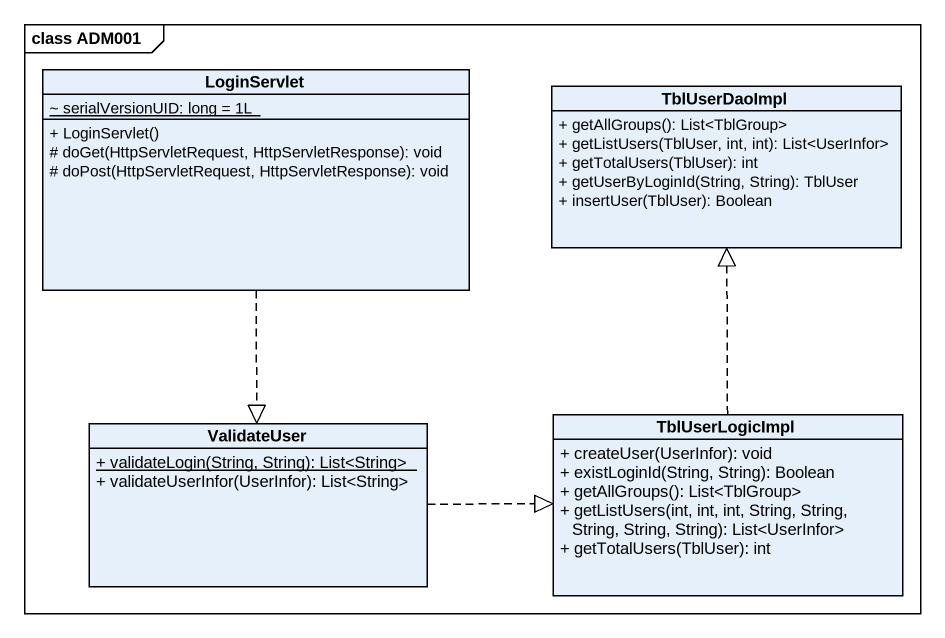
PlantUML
@startuml
mainframe class ADM001
hide circle
hide empty members
skinparam classAttributeIconSize 0
class LoginServlet {
  {static} ~ serialVersionUID: long = 1L
  + LoginServlet()
  # doGet(HttpServletRequest, HttpServletResponse): void
  # doPost(HttpServletRequest, HttpServletResponse): void
}
class TblUserDaoImpl {
  + getAllGroups(): List<TblGroup>
  + getListUsers(TblUser, int, int): List<UserInfor>
  + getTotalUsers(TblUser): int
  + getUserByLoginId(String, String): TblUser
  + insertUser(TblUser): Boolean
}
class ValidateUser {
  {static} + validateLogin(String, String): List<String>
  + validateUserInfor(UserInfor): List<String>
}
class TblUserLogicImpl {
  + createUser(UserInfor): void
  + existLoginId(String, String): Boolean
  + getAllGroups(): List<TblGroup>
  + getListUsers(int, int, int, String, String, String, String, String): List<UserInfor>
  + getTotalUsers(TblUser): int
}
LoginServlet ..|> ValidateUser
ValidateUser .right.|> TblUserLogicImpl
TblUserLogicImpl .up.|> TblUserDaoImpl
@enduml
